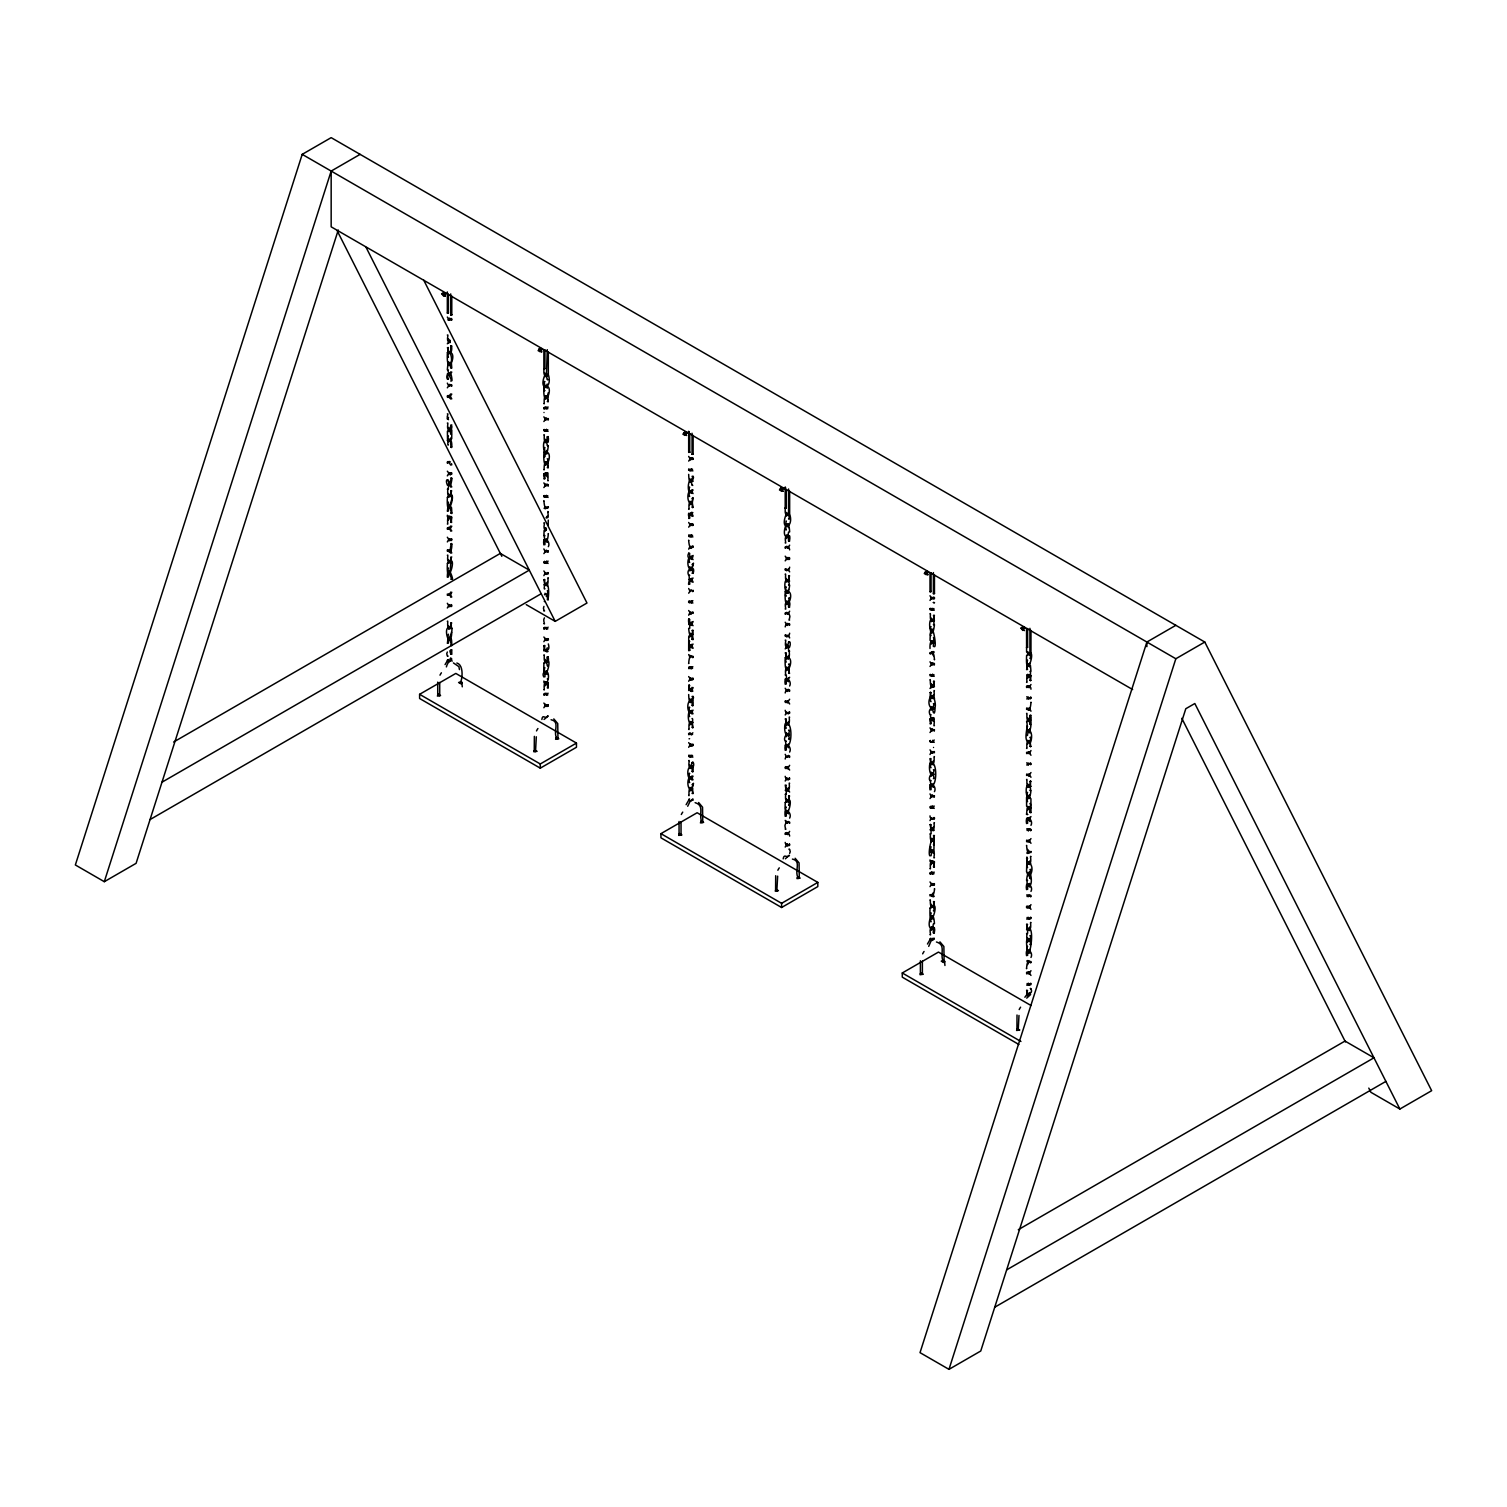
<?xml version="1.0" encoding="UTF-8"?>
<svg xmlns="http://www.w3.org/2000/svg" width="1507" height="1507" viewBox="0 0 1507 1507"><rect width="100%" height="100%" fill="white"/><g stroke="black" fill="none" stroke-linecap="round" stroke-linejoin="round"><path stroke-width="1.5" d="M534.363 736.358L534.25 750.9L535.512 751.616L536.322 736.791M775.691 875.699L775.596 890.223L776.84 890.957L777.65 876.132M1017.018 1015.021L1016.924 1029.564L1018.186 1030.279L1018.996 1015.454M447.334 343.784L450.103 340.281M447.334 387.808L449.708 384.379L451.78 386.018M450.725 371.89C449.519 375.902 446.524 373.152 448.257 379.218C444.546 377.974 448.634 369.837 451.233 375.017C454.379 389.748 446.185 368.499 448.408 370.006M451.78 372.097L449.406 375.526L447.334 373.887M450.725 393.911L448.408 396.925M451.78 394.099L449.406 397.547M450.725 437.953C449.067 445.149 446.468 433.997 448.408 436.05M447.334 475.873L449.218 472.652M448.408 520.103C452.552 509.592 450.254 532.404 451.78 517.014M447.334 541.917L449.218 538.696M450.725 526.018L448.408 529.014M451.78 526.207L449.896 529.428L448.408 528.128M447.334 607.98L449.218 604.74M450.725 592.063C450.31 595.887 446.336 593.739 449.971 595.265M451.78 592.251L450.386 595.133M450.725 658.107L449.613 660.405L448.408 660.236M543.876 421.527L546.25 418.098M543.876 487.571L546.25 484.143M543.876 553.615L546.25 550.187L548.322 551.826M543.876 575.636L545.27 572.773M543.876 641.681L545.76 638.459M547.267 647.803C543.387 657.881 545.12 635.747 543.876 650.93M544.931 685.911C546.909 684.008 549.094 678.451 547.267 678.941M543.876 707.744L545.76 704.504M688.68 461.085L691.054 457.657M688.68 527.149L691.054 523.701M688.68 549.151L690.074 546.288M688.68 593.193L691.054 589.764L693.126 591.403M693.126 555.461C692.787 561.056 685.591 558.814 688.68 553.201C690.583 553.634 689.283 561.715 692.014 555.725M688.68 615.214L690.074 612.332M693.126 621.506C687.267 634.522 687.927 608.47 690.244 624.03M688.68 681.258L690.564 678.037M692.052 687.362C688.19 697.44 689.923 675.306 688.68 690.507M693.126 687.55C690.394 695.631 687.022 685.026 692.862 691.11M688.68 747.302L690.564 744.081M785.204 560.868L787.087 557.628M789.649 545.138L788.255 548.021M789.649 567.159L789.404 568.346M785.204 626.912L785.467 625.725M785.204 648.933L787.577 645.486L789.649 647.143M789.649 611.183L788.255 614.065M789.649 633.204L789.404 634.39M785.204 692.956L785.467 691.77M785.204 714.977L786.597 712.095M789.649 677.246L787.276 680.674L785.204 679.035M789.649 699.248L787.276 702.695M785.204 759.001L785.467 757.814M785.204 781.022L786.597 778.158M789.649 765.311L787.765 768.532M785.204 847.066L787.087 843.845M789.649 831.355L787.765 834.577M930.007 600.426L931.891 597.205M930.007 666.471L932.381 663.042M930.007 688.492L932.381 685.063L934.453 686.702M930.007 732.534L932.381 729.087L934.453 730.744M930.007 754.536L931.401 751.673M930.007 798.578L932.381 795.131L934.453 796.789M930.007 820.599L931.401 817.717M931.062 864.811C935.207 854.318 932.908 877.112 934.453 861.721M930.007 886.643L931.891 883.403M933.398 892.747L931.514 895.12L933.191 896.91M1027.604 678.376C1031.466 668.298 1029.733 690.376 1030.976 675.287M1030.976 684.479L1029.093 687.701M1030.976 750.524L1029.582 753.387M1030.976 772.545L1028.603 775.973L1026.55 774.334M1030.976 816.568L1028.603 820.015L1026.55 818.358M1030.976 838.589L1028.603 842.017M1030.976 904.633L1029.093 907.873M1027.604 964.574C1029.074 960.11 1031.278 963.84 1027.793 960.486M1030.976 970.678L1029.093 973.918M1029.921 992.51L1028.433 995.091M450.725 318.994L448.841 318.354M451.78 318.862L451.365 320.181M447.334 397.057L448.088 395.437M447.334 419.078L448.521 417.326M451.78 384.925L451.365 386.225M447.334 463.101L448.088 461.481M447.334 485.122L449.406 483.483L451.78 486.912M449.143 472.915L450.725 473.123M451.78 472.991L451.78 474.083M447.334 529.145L448.521 527.412M450.725 517.146L448.596 515.997M447.334 551.166L447.749 549.867M449.971 549.942L448.408 550.149M450.725 539.167L449.143 538.96M451.78 539.035L451.045 540.655M447.334 595.208L449.406 593.551L451.78 596.998M451.78 605.079L451.78 606.191M543.876 408.755L545.044 407.003L547.776 408.736M544.837 408.585L546.514 408.83M543.876 430.776L543.876 429.608M546.815 431.285L544.837 430.588L546.514 429.552M547.267 418.776L545.364 418.117M548.322 418.626L548.322 419.737M543.876 496.82L544.291 495.52M544.837 496.651L546.815 497.348M547.267 484.821L545.685 485.857M548.322 484.689L547.908 485.989M548.322 506.691L548.322 507.802M543.876 562.865L543.876 561.715M546.815 563.392L544.837 562.695L546.815 561.188M543.876 584.886C551.524 576.635 547.738 609.939 547.267 595.736M548.322 550.733L547.908 552.033M543.933 606.417C542.143 609.732 546.061 611.465 543.876 610.957M548.322 572.754L546.25 574.393L543.876 570.965M543.876 628.928L544.63 627.308M544.931 650.798L547.06 651.947M548.322 638.798L548.322 639.891M543.876 694.972L543.876 693.804M546.514 695.028L544.931 693.936L546.815 693.295M548.322 682.822C547.229 693.804 548.793 682.577 545.138 681.804M547.267 704.975L545.364 706.463M548.322 704.843L547.568 706.463M688.68 470.335L688.68 469.186M691.619 470.862L689.641 470.165L691.317 469.11M692.052 458.335L690.168 457.676M693.126 458.203L692.711 459.503M688.68 536.398L689.095 535.079M689.641 536.209L691.619 536.906M690.489 525.416L692.052 525.227M693.126 524.248L692.711 525.566M692.052 546.401L690.846 546.589M693.126 546.269C688.831 552.768 688.642 537.98 688.68 540.429M688.68 602.442L688.68 601.274M691.619 602.951L689.641 602.254L691.619 600.766M688.68 624.463L690.733 622.805L693.05 625.688M693.126 590.292L692.711 591.611M690.168 613.933L692.052 613.292M693.126 612.313L691.054 613.952L688.68 610.523M688.68 668.486L689.415 666.866M689.641 668.317L691.317 668.543M692.052 656.487L690.489 657.523M693.126 656.355L692.711 657.655M689.735 690.376L691.864 691.525M692.052 678.489L690.489 678.301M693.126 678.357L692.372 679.977M688.68 734.531L688.68 733.382M688.68 756.552L689.095 755.252M693.126 722.399C686.74 730.028 686.683 702.337 693.05 713.753M689.641 756.382L691.619 757.079M690.168 746.04L692.052 745.381M693.126 744.42L692.372 746.022M785.204 548.096L786.39 546.344L789.103 548.058M787.841 548.152L786.277 547.06L788.161 546.419M785.204 570.098L785.618 568.798M789.649 535.946C778.422 542.2 788.425 509.762 789.649 531.914M786.711 557.439L788.688 558.155L786.711 559.587M789.649 557.967L789.649 559.078M785.204 614.14L786.39 612.388L789.103 614.102M785.204 636.161L785.618 634.843M788.161 636.67C783.602 635.163 789.159 634.014 789.649 637.951M786.711 623.502L788.688 624.199L787.012 625.179M789.649 624.011L789.235 625.33M785.204 702.205L785.618 700.887M786.277 702.074L788.161 702.714M786.711 689.547L788.688 690.244L787.012 691.242M789.649 690.074L789.649 691.167M789.649 712.076L788.481 713.828L785.75 712.114M785.204 768.25L785.957 766.63M788.161 768.777L786.164 768.08L788.161 766.573M785.204 790.271L787.276 788.632L789.649 792.06M789.649 756.118L789.235 757.418M787.012 778.064L788.594 779.1L786.711 779.759M789.649 778.121L789.649 779.232M785.204 834.294L786.39 832.561M786.277 834.162L787.841 834.369M789.649 822.163L789.649 823.274M787.012 844.108L788.594 845.144L786.711 845.804M789.649 844.184L788.915 845.785M930.007 609.676L930.422 608.357M934.453 597.525L934.453 598.637M930.007 653.699C934.283 647.2 934.491 661.987 934.453 659.539M931.062 653.567L932.287 653.398L933.398 655.696M930.007 675.72L930.007 674.571M933.492 663.758L931.514 663.061M934.453 663.589L934.039 664.888M930.007 741.764L930.422 740.464M931.062 741.632L932.965 742.292M931.514 729.105L933.492 729.802L931.816 730.801M934.453 729.633L934.039 730.933M933.492 751.823L931.816 751.579M934.453 751.654L932.381 753.293L930.007 749.864M930.007 807.827L930.007 806.659M932.965 806.151L931.062 806.791M933.492 795.866L931.514 795.169M930.007 829.83L932.08 828.191L934.208 830.432M934.453 795.677L934.039 796.996M934.453 817.698L934.453 818.81M930.007 873.872L931.194 872.12M931.062 873.74L932.645 873.928M933.398 861.872L931.269 860.704M930.007 895.893L930.007 894.725M933.492 883.931L931.816 883.686M934.453 883.742L933.7 885.363M934.453 927.785C923.226 934.02 933.229 901.582 934.453 923.734M1026.55 687.418L1026.55 686.269M1029.488 685.742L1027.604 686.401L1029.187 687.493M1026.55 709.439L1026.964 708.139M1027.51 709.27L1029.488 709.967M1030.976 697.308L1030.242 698.909M1026.55 753.462L1028.603 751.823L1030.976 755.252M1027.51 753.293L1029.187 753.538M1026.55 775.483L1026.964 774.184M1030.976 763.352L1030.976 764.445M1026.55 841.528L1026.964 840.228M1028.038 828.869L1030.016 829.585L1028.358 830.564M1030.976 829.396L1030.562 830.715M1029.921 851.549L1027.793 853.527M1030.976 851.417L1030.976 852.51M1026.55 907.591L1026.55 906.423M1029.488 905.914L1027.51 907.402L1029.488 908.099M1029.921 895.572L1028.358 896.608M1026.55 929.593C1037.249 919.553 1027.736 975.312 1026.55 942.365C1025.532 938.447 1033.275 938.108 1029.808 941.235C1024.327 941.517 1028.226 931.684 1026.55 933.643M1030.976 895.441L1030.976 896.552M1028.358 917.405L1029.921 918.422L1028.038 919.082M1030.976 917.462L1029.808 919.213L1027.096 917.48M1026.55 973.635L1027.284 972.015M1027.51 973.447L1029.187 973.692M1030.976 961.504L1030.562 962.803M1030.976 983.506L1030.976 984.617M448.446 365.523L450.292 363.244M448.446 431.567L449.896 429.344M547.211 384.059C545.063 390.539 543.236 379.406 544.931 381.704M544.988 399.242L547.361 397.547L548.171 392.875M547.211 450.103L546.514 451.573M544.988 465.286C547.399 463.892 548.849 458.015 547.267 458.787M547.211 516.166L546.156 517.994M544.988 531.331L546.438 529.221L545.138 527.695M547.211 582.211C543.613 591.064 544.215 569.703 544.63 585.338C550.432 586.581 546.758 575.825 548.322 577.897M692.014 489.681C689.886 496.142 688.04 485.009 689.735 487.326M693.05 489.963C686.683 501.379 686.74 473.688 693.126 481.317M689.792 504.864C693.371 496.01 692.768 517.372 692.372 501.718C686.552 500.475 690.225 511.231 688.68 509.178M689.792 570.908C693.465 568.629 695.047 555.179 691.43 569.985C685.12 568.384 688.209 550.187 693.05 559.643M693.05 578.029L690.733 580.911L688.68 579.272M692.014 621.769L691.317 623.239M689.792 636.952L691.826 634.767L692.052 639.307L693.126 639.477L692.372 633.825L690.074 634.353L688.737 636.67L688.68 650.515L689.735 650.346L689.98 645.806L692.014 647.991M693.05 644.073C687.927 651.382 689.509 640.042 693.126 648.255M693.05 710.136C689.019 718.425 685.836 705.596 689.226 701.452C695.669 693.559 692.24 714.431 692.052 701.358M689.792 725.018C693.371 716.164 692.768 737.526 692.372 721.891C686.552 720.647 690.225 731.404 688.68 729.331M692.014 775.898C689.867 782.378 688.04 771.226 689.735 773.524M693.05 776.18C689.019 784.469 685.836 771.641 689.226 767.496C695.669 759.622 692.24 780.475 692.052 767.402M689.792 791.062C693.465 788.801 695.047 775.333 691.43 790.139C685.12 788.538 688.209 770.341 693.05 779.797M786.315 538.583L788.161 536.285M788.538 589.444C786.409 595.924 784.563 584.791 786.277 587.09M786.315 604.627L788.161 602.348M788.538 655.488C784.959 664.342 785.561 642.999 785.957 658.634C791.778 659.878 788.104 649.103 789.649 651.175M786.315 670.672C789.913 661.818 789.31 683.18 788.915 667.544C783.094 666.301 786.767 677.057 785.204 674.985M788.538 721.533C784.921 730.424 785.561 709.006 785.957 724.679C791.778 725.922 788.104 715.166 789.649 717.219M786.315 736.716C788.462 730.236 790.29 741.369 788.594 739.089M788.538 787.596L787.841 789.046M785.467 823.858C783.697 826.42 787.106 830.489 785.204 829.095M933.342 629.003C930.893 630.397 929.499 636.331 931.062 635.577M931.119 644.186L932.946 641.907M933.342 695.066C929.254 703.882 931.42 682.784 930.007 697.741C925.091 708.328 938.936 715.806 934.453 699.531C935.433 695.782 927.916 695.066 931.194 698.325C936.676 698.608 932.758 688.774 934.453 690.752M931.119 710.23L932.946 707.951M933.342 761.11C930.893 762.485 929.499 768.438 931.062 767.666M931.119 776.293C933.247 774.673 935.093 768.495 933.398 769.776M933.342 827.155C929.762 836.008 930.346 814.647 930.761 830.3C936.582 831.544 932.908 820.769 934.453 822.841M931.119 930.403L932.946 928.124M1029.884 728.785C1027.755 735.246 1025.909 724.113 1027.604 726.412M1027.661 743.949C1031.24 735.115 1030.637 756.457 1030.242 740.822C1024.421 739.579 1028.094 750.335 1026.55 748.263M1029.884 794.829L1029.187 796.28M1027.661 810.013L1029.695 807.827L1029.921 812.367L1030.976 812.537L1030.92 798.748L1027.717 795.753L1026.55 797.504L1026.606 806.151L1028.923 809.033L1030.92 807.865L1028.923 806.848L1027.096 808.449L1026.55 814.326L1027.604 814.477L1026.55 814.326M1029.884 860.874C1025.683 871.555 1027.491 839.813 1026.55 871.649C1029.526 880.691 1034.085 869.803 1030.92 864.792C1031.41 861.062 1024.308 861.458 1027.717 864.151C1033.199 864.415 1029.3 854.601 1030.976 856.56M1027.661 876.057L1029.488 873.777M1029.884 926.918C1026.286 935.772 1026.889 914.41 1027.284 930.064C1033.105 931.307 1029.432 920.532 1030.976 922.604M1027.661 942.101C1029.79 935.621 1031.617 946.754 1029.921 944.456M1368.789 1088.111L1370.918 1092.311L1399.871 1109.039L1431.65 1090.691L1204.79 642.039L331.163 137.646L302.21 154.354L75.35 864.961L104.303 881.689L136.082 863.341L338.265 230.006M104.303 881.689L331.163 171.082L360.116 154.354M1175.837 625.311L1146.884 642.039L920.024 1352.646L948.977 1369.354L980.756 1351.007L1185.802 708.723L1194.825 703.524L1399.871 1109.039M948.977 1369.354L1175.837 658.747L1204.79 642.039M445.055 664.606L448.182 659.52M686.118 804.681L689.509 798.861M927.464 944.022L930.855 938.183M541.861 719.498C542.784 713.32 545.157 719.969 547.776 715.844M783.188 858.839C784.092 853.094 786.786 858.707 789.461 855.467M446.373 666.904C447.108 663.758 450.518 657.956 452.232 661.083M687.701 806.245L690.3 800.876L693.277 800.01M447.409 440.609C453.852 433.752 451.629 457.808 450.518 442.097C447.617 436.276 447.24 446.694 448.408 444.961M450.668 473.518L448.841 474.611M448.295 550.997L449.613 550.846L450.725 553.144M692.165 524.436L690.168 523.739M692.165 612.501L690.489 612.256M692.165 744.59L690.168 743.893M789.442 823.01L788.481 821.522L785.75 823.236M930.968 807.639L932.965 808.336M928.708 946.358L931.081 940.858L934.265 939.068M547.908 419.944L547.908 418.437M544.291 429.457L545.044 431.36L547.776 429.646M451.573 649.95L450.103 650.817M689.095 469.035L689.848 470.938L692.561 469.204M789.235 691.374L788.481 689.415M930.422 674.42L931.194 676.304M1026.964 664.097L1026.926 669.673L1027.604 665.265M930.422 894.574C933.342 901.469 935.018 886.549 934.453 888.885M1030.562 764.652L1030.242 762.843M1030.562 896.759L1029.808 894.8L1027.096 896.514M447.334 313.042L448.408 312.872L447.334 313.042L447.334 291.944M450.725 314.982L451.78 314.831L450.725 314.982L450.725 293.922M447.334 335.044C449.293 333.537 445.074 342.014 450.103 342.579M448.408 356.895C447.541 361.19 448.54 336.739 447.749 353.165C454.21 356.274 450.894 337.964 450.725 349.888C450.386 352.789 447.183 352.77 448.841 352.261C452.703 353.693 452.213 367.991 448.596 361.887M447.334 379.086L448.408 378.916M450.725 381.045L451.78 380.875M447.334 423.109C449.199 421.546 445.055 430.814 450.612 430.701C453.871 424.729 449.708 423.768 450.292 429.721M451.78 424.899L450.725 425.068M450.725 447.089L451.78 446.92M447.334 489.172C448.785 487.326 445.469 498.666 451.365 496.312C450.876 480.94 452.27 502.415 448.446 493.486M451.78 490.962L450.725 491.112M447.334 511.174C447.918 512.606 446.769 500.569 451.535 507.727C452.778 525.773 449.048 494.748 448.408 511.024M450.725 513.133L451.78 512.964M447.334 555.216C449.048 553.54 445.149 563.731 451.045 562.657C451.761 548.699 450.555 567.687 449.971 571.963M451.78 557.006L450.725 557.157M447.334 577.238C447.541 556.761 457.808 593.89 448.841 572.415M544.931 368.612L543.876 368.763L544.931 368.612L544.931 349.869M450.725 579.178L451.78 579.027M544.931 390.614C543.085 392.234 545.327 381.591 547.211 388.26M447.334 621.261C448.785 619.415 445.45 630.755 451.365 628.4C450.876 613.029 452.27 634.522 448.446 625.575M450.725 623.22L451.78 623.05M543.876 434.807C545.327 432.98 541.993 444.32 547.908 441.965C549.791 437.463 546.193 433.149 547.211 441.193C545.402 444.113 549.377 446.731 547.267 445.639M447.334 643.282C447.918 644.695 446.769 632.657 451.535 639.835C452.778 657.862 449.048 626.837 448.408 643.112M450.725 645.222L451.78 645.071M548.322 436.597L547.267 436.766M544.931 456.678C542.671 457.676 546.74 454.869 544.931 452.646M543.876 478.849C545.741 479.678 542.897 476.551 543.876 473.65M548.322 480.639C546.457 482.202 550.601 472.934 545.044 473.047C541.729 475.308 547.983 476.457 548.077 473.047M543.876 500.87C544.027 498.779 543.895 512.644 548.115 506.955M543.876 522.891C545.873 521.422 541.672 529.24 546.25 530.37M548.171 524.982L548.265 520.066M543.876 544.894C542.011 534.156 551.298 541.277 548.322 546.683M548.171 569.006L548.171 569.006M544.931 588.766C543.274 590.838 544.724 580.459 547.06 585.903M547.267 590.876C548.981 589.199 546.777 595.642 546.815 595.529M543.876 654.98C545.327 653.134 541.993 664.474 547.908 662.119C549.791 657.636 546.193 653.303 547.211 661.347C545.402 664.267 549.377 666.904 547.267 665.793M548.322 656.769L547.267 656.939M543.876 677.001C540.41 671.877 549.829 666.866 548.322 678.79M688.68 452.364L689.735 452.213L688.68 452.364L688.68 431.266M692.052 454.323L693.126 454.153L692.052 454.323L692.052 433.244M688.68 474.385C689.208 495.539 698.306 465.55 689.942 482.334M693.126 476.174L692.052 476.344M689.735 496.236C688.077 498.327 689.528 487.929 691.864 493.373M689.942 501.209C693.352 509.272 693.54 487.383 691.939 503.978C684.969 503.338 688.096 483.86 693.05 493.599M693.126 498.195L692.052 498.346M688.68 518.408C690.526 519.237 687.701 516.129 688.68 513.209M689.735 562.281C688.059 564.127 689.773 553.653 691.864 559.417M693.126 564.24L692.052 564.409M688.68 584.471C688.172 584.942 689.716 573.319 693.126 582.211M688.68 628.494C688.737 626.403 688.793 640.663 693.126 634.334C691.939 622.805 693.352 641.586 689.792 632.808M693.126 630.284L692.052 630.453M688.68 650.515L689.735 650.346M688.68 694.539C689.208 715.712 698.306 685.704 689.942 702.507M693.126 696.328L692.052 696.498M689.735 716.39C687.851 718.312 689.999 707.668 692.014 714.035M786.277 507.934L785.204 508.104L786.277 507.934L786.277 489.21M692.052 718.519C693.427 717.52 692.448 727.203 689.942 721.382M786.277 529.955C785.637 531.914 785.825 518.898 786.277 521.026M689.584 738.713L689.057 738.807M688.68 760.602C690.639 759.076 686.401 767.572 691.43 768.137C696.309 766.573 691.939 756.269 691.242 767.138M693.126 762.391L692.052 762.542M785.204 574.148C786.654 572.302 783.32 583.642 789.235 581.288C788.745 565.916 790.139 587.391 786.315 578.462M689.735 782.453C687.889 784.054 690.131 773.411 692.014 780.08M789.649 575.938L788.594 576.107M693.126 784.394L692.052 784.563M786.277 596C784.601 598.091 786.07 587.692 788.387 593.136M788.594 598.128L789.649 597.959L787.765 602.706M789.649 619.98C787.652 621.129 791.081 617.079 789.404 614.743M785.204 640.192C787.163 638.685 782.943 647.162 787.973 647.727C792.833 646.183 788.519 635.86 787.765 646.748M789.649 641.982L788.594 642.152M786.277 662.044C784.921 662.986 785.844 653.36 788.387 659.181M788.594 664.173C790.252 662.082 788.801 672.48 786.466 667.036M785.204 684.235C783.357 673.497 792.644 680.599 789.649 686.024M786.277 728.107C784.601 730.179 786.07 719.8 788.387 725.244M788.594 730.217C790.44 728.597 788.199 739.24 786.315 732.572M785.204 750.279C783.357 739.541 792.644 746.643 789.649 752.068M785.204 794.321C786.654 792.456 783.32 803.815 789.235 801.46C788.745 786.089 790.139 807.545 786.315 798.635M789.649 796.092L788.594 796.261M785.204 816.323C783.357 805.586 792.644 812.706 789.649 818.113M930.007 591.705L931.062 591.535L930.007 591.705L930.007 572.961M933.398 593.664L934.453 593.494L933.398 593.664L933.398 572.585M930.007 613.726C931.458 611.861 928.124 623.22 934.039 620.865C933.549 605.494 934.943 626.95 931.119 618.04M934.453 615.496L933.398 615.666M933.398 637.687C935.112 636.011 932.927 642.415 932.946 642.34M930.007 679.77C931.006 677.736 928.764 690.376 934.246 686.438C933.436 670.954 934.604 694.087 931.062 683.613M934.453 681.56L933.398 681.71M931.062 701.622C929.725 702.545 930.648 692.937 933.191 698.758M933.398 703.731L934.453 703.562L932.569 708.328M930.007 723.793C931.797 724.641 929.197 721.457 930.007 718.594M934.453 725.583C932.663 727.504 936.657 718.462 931.684 718.048C927.445 719.272 933.869 722.098 934.208 717.991M930.007 789.856C928.142 779.1 937.448 786.221 934.453 791.646M930.007 833.88C931.458 832.034 928.124 843.374 934.039 841.019C933.549 825.648 934.943 847.122 931.119 838.193M934.453 835.669L933.398 835.839M930.007 855.901C926.824 853.942 934.849 821.164 933.907 850.72C932.701 854.733 927.728 850.212 932.08 850.212C936.582 851.172 932.626 859.536 934.453 857.69M1027.604 647.275L1026.55 647.445L1027.604 647.275L1027.604 628.551M1026.55 669.447L1027.604 669.296M1029.921 671.406C1031.297 670.408 1030.317 680.09 1027.793 674.269M930.007 899.924C931.006 897.889 928.764 910.548 934.246 906.611C933.36 892.408 934.849 913.091 931.119 904.238M934.453 901.713L933.398 901.883M1026.55 713.489C1028 711.643 1024.666 722.983 1030.562 720.629C1032.465 716.126 1028.867 711.813 1029.884 719.856C1028.057 722.776 1032.05 725.394 1029.921 724.302M931.062 921.775C930.441 923.734 930.629 910.718 931.062 912.865M1030.976 715.279L1029.921 715.429M1027.604 735.341C1025.344 736.339 1029.413 733.532 1027.604 731.328M1029.921 737.45C1031.579 735.359 1030.129 745.758 1027.793 740.314M1026.55 779.533C1028 777.687 1024.666 789.028 1030.562 786.673C1030.091 771.301 1031.466 792.757 1027.661 783.847M1030.976 781.323L1029.921 781.493M1027.604 801.385C1025.947 803.476 1027.397 793.078 1029.733 798.522M1029.921 803.495C1031.297 802.496 1030.317 812.179 1027.793 806.358M1026.55 823.557C1024.685 812.819 1033.972 819.94 1030.976 825.346M1026.55 845.578C1026.7 843.506 1026.568 857.351 1030.788 851.662M1027.604 867.429C1025.928 869.275 1027.623 858.802 1029.733 864.566M1029.921 869.558L1030.976 869.388L1029.111 874.135M1026.55 889.62C1024.685 878.882 1033.972 885.984 1030.976 891.409M1029.921 935.602C1031.466 934.849 1030.016 944.644 1027.661 937.957M1026.55 955.664C1024.685 944.927 1033.972 952.028 1030.976 957.454M448.596 343.012L450.216 341.241M448.596 497.122C457.845 488.607 444.923 519.293 448.408 502.095M450.292 549.49C452.307 532.291 453.23 558.72 447.334 550.017M448.596 563.166C451.93 559.38 450.254 563.976 448.446 559.53M545.138 376.712L546.815 374.942M548.077 407.003L546.928 408.68M448.596 629.21C457.845 620.714 444.923 651.401 448.408 634.202M545.138 442.775C548.228 439.404 546.984 443.133 544.988 439.121M547.06 472.633L544.837 473.82L544.931 478.68M544.121 508.405L545.27 506.729M545.138 508.82L547.361 507.633L545.685 506.635M547.06 538.677C544.592 544.178 543.462 533.346 544.931 535.814M548.077 561.113L546.438 563.147M544.423 617.851C542.369 620.225 545.722 625.273 543.876 623.71M548.077 627.157L546.438 629.191M545.138 662.929L547.361 660.989L546.438 661.403M547.06 670.785C544.592 676.266 543.462 665.454 544.931 667.921M548.077 693.22L546.438 695.254M691.864 512.192L691.317 513.152M692.862 512.625C687.041 518.691 690.376 508.066 693.126 516.166M689.942 548.378L692.165 547.192M691.864 578.255C689.396 583.736 688.266 572.924 689.735 575.391M692.862 600.69L691.223 602.725M691.864 644.299C689.396 649.818 688.266 638.968 689.735 641.436M692.862 666.734L691.223 668.769M691.864 710.343C689.396 715.844 688.266 705.012 689.735 707.48M786.466 516.053C788.933 510.534 790.064 521.384 788.594 518.917M788.387 523.909C785.109 527.469 786.692 523.325 788.538 527.601M692.862 732.779L691.223 734.813M689.942 768.551L691.619 766.762M786.466 582.098C788.933 576.616 790.064 587.429 788.594 584.961M692.862 798.823L690.733 801.065L688.68 799.426M786.466 648.161L788.161 646.371M788.387 678.018L787.841 678.96M788.387 744.062C785.938 749.544 784.789 738.731 786.277 741.199M786.466 802.27C788.933 796.77 790.064 807.601 788.594 805.134M788.387 810.107C785.919 815.626 784.789 804.776 786.277 807.243M931.269 621.675C933.718 616.175 934.867 627.006 933.398 624.538M933.191 651.533L930.968 652.719M934.208 651.947L932.569 653.981M931.269 687.719L933.398 686.57M933.191 717.577L930.968 718.782L931.062 723.643M934.208 740.012L932.08 742.254M933.191 783.621C930.742 789.122 929.593 778.29 931.062 780.758M934.208 806.057L932.569 808.091M931.269 841.829C933.718 836.347 934.867 847.16 933.398 844.692M933.191 849.684L932.645 850.626M1027.793 655.394C1030.261 649.894 1031.41 660.725 1029.921 658.258M1029.733 663.231C1027.265 668.731 1026.135 657.9 1027.604 660.367M934.208 872.12L932.569 874.154M1026.794 699.003L1028.433 696.969M931.269 907.873C933.737 902.373 934.867 913.204 933.398 910.755M933.191 915.729C929.913 919.289 931.496 915.145 933.342 919.421M1027.793 721.439C1031.089 717.841 1029.488 722.117 1027.661 717.803M934.208 938.164L932.08 940.406L930.007 938.767M1026.794 765.047L1028.433 763.013M1027.793 787.483C1030.261 782.001 1031.41 792.814 1029.921 790.346M1029.733 817.34L1027.51 818.546L1027.604 823.406M1026.794 853.113L1028.433 851.078M1029.733 883.403C1027.265 888.885 1026.135 878.072 1027.604 880.521M1026.794 919.157L1027.944 917.48M1029.733 949.448C1027.265 954.929 1026.135 944.117 1027.604 946.584M1026.794 985.22L1028.433 983.186M544.046 719.461L548.134 716.126M785.392 858.783L789.028 855.317M1024.873 997.257L1027.378 993.923L1030.411 992.755M1026.719 998.124L1030.618 994.526L1026.964 995.807L1026.926 990.231L1027.849 995.147M447.899 319.936L449.708 318.335M448.841 540.655L449.896 539.431M546.815 407.078L544.931 407.738M545.364 420.265L546.815 418.965M448.841 606.699L450.819 606.002L448.841 604.552M547.776 495.69L545.948 497.31M545.364 574.374L547.361 573.677L545.685 572.679M545.364 640.418L547.361 639.722L545.685 638.723M690.168 459.823L692.165 459.126M692.561 535.249L690.733 536.869M691.619 666.81L689.735 667.469M690.168 679.996L692.165 679.28M789.103 568.968L786.39 570.701L785.204 568.949M788.161 612.464L786.164 613.161L787.841 614.197M692.561 755.421L689.848 757.136L688.68 755.403M785.75 625.085L787.577 623.465M789.103 635.031L786.899 636.689M785.75 691.148L787.973 689.471M786.711 713.696L788.161 712.415M785.75 757.192L788.481 755.459L789.649 757.211M931.514 599.164L932.946 597.865M933.907 608.545L931.194 610.26L930.007 608.508M788.161 832.618L786.164 833.314M933.907 674.59L931.684 676.266M931.514 753.274L933.36 752.294M931.514 819.318L932.946 818.037M1028.038 698.928L1029.488 697.647M932.965 872.195L930.968 872.892M931.514 885.363L933.398 884.722M1029.488 751.786L1027.604 752.445M1028.038 764.972L1029.488 763.691M932.965 938.239L931.891 939.351M1027.096 830.47L1028.923 828.85M1029.488 971.958L1027.604 972.618M1028.038 985.126L1029.488 983.845M449.143 320.03L450.725 319.842M449.143 386.093L450.819 385.095L449.896 385.509M546.514 495.596L544.931 495.803M545.685 551.901L547.361 551.656L546.438 551.129M691.317 535.173L689.735 535.362M690.489 591.46L691.242 590.687M691.317 755.327L689.735 755.534M787.841 700.981L786.164 701.226M787.012 757.286L788.161 756.457M932.645 608.451L930.968 608.696L932.965 610.184M931.816 664.757L933.398 664.549M787.012 823.331L788.161 822.502M932.645 674.496L931.514 674.966L932.965 676.247M931.816 796.845L933.398 796.657M1029.187 708.215L1027.604 708.422M1029.187 774.259L1027.51 774.504L1029.488 776.011M1029.187 840.322L1027.604 840.51M451.045 606.699L451.045 604.571M544.63 561.263L544.63 563.335M547.568 640.418L547.908 638.591M689.415 600.822L689.415 602.894M788.915 559.587L788.915 557.458M933.7 599.146L933.7 597.017M1027.642 664.945L1029.884 666.923M930.761 806.207L930.761 808.279M1027.284 905.971L1027.284 908.043M448.408 347.985L447.334 347.816M451.78 346.026L450.725 345.875M450.725 367.878C453.004 368.801 448.596 366.936 450.725 363.865M447.334 413.879C449.331 412.861 445.262 418.192 448.521 419.662M450.725 433.941C453.004 434.845 448.596 432.999 450.725 429.909M547.267 379.594C549.546 380.499 545.138 378.653 547.267 375.563M543.876 403.556C545.176 405.779 542.068 393.892 547.908 396.416C547.644 407.191 548.944 397.283 545.138 395.606M547.267 401.597L548.322 401.766M448.408 489.003C447.183 487.326 454.53 468.997 450.838 484.557C445.111 489.907 444.923 470.071 450.725 487.1M448.408 480.074L447.334 479.923M451.78 478.133L450.725 477.964M544.931 447.749C543.443 445.771 545.214 452.345 545.44 452.383M447.334 523.946C448.898 526.018 445.224 515.262 451.045 516.505C453.287 520.122 446.392 518.502 447.334 515.224M450.725 522.006L451.78 522.157M543.876 469.6C544.743 472.011 542.69 458.825 548.115 462.913C547.437 473.594 548.68 462.31 545.138 461.651M547.267 467.66L548.322 467.81M451.78 544.178L450.725 544.008M448.408 568.139C446.825 566.142 448.879 572.83 448.841 572.792M548.322 511.853C546.476 509.385 550.3 519.745 546.438 517.391M689.113 431.793L686.307 433.413L686.307 432.076M173.625 742.028L500.324 553.408L529.296 570.136L162.002 782.19M548.322 533.855C548.36 531.425 548.152 546.193 543.876 539.694M692.052 485.197C694.35 486.121 689.923 484.256 692.052 481.185M451.78 632.243C450.555 654.396 440.553 621.958 451.78 628.193M544.931 579.856L543.876 579.686M150.078 819.544L541.22 593.72M692.052 507.219L693.126 507.388M447.334 656.054C449.613 656.977 445.205 655.074 447.334 652.004M450.725 654.095C453.004 655.018 448.596 653.153 450.725 650.082M544.272 601.481L544.799 601.557M547.267 599.748L548.322 599.918M419.605 694.313L455.811 673.422L576.465 743.083L576.465 747.265L540.278 768.156L419.605 698.495L419.605 694.313L540.278 763.974L576.465 743.083M782.34 488.513L781.643 490.528L780.626 487.948L782.83 489.135L785.637 487.515M526.244 604.646L555.198 621.374L586.977 603.026L423.731 280.151M437.727 695.16L439.705 695.462L437.727 695.16L437.727 682.125M461.425 682.916L459.71 683.198L460.162 682.2C462.009 681.842 464.514 665.001 456.847 663.005M462.272 683.048L460.916 683.839L458.599 682.483L461.782 681.993L462.272 686.815M689.735 553.37L688.68 553.201M544.931 645.9L543.876 645.731M548.322 643.941C551.75 655.583 537.773 646.955 548.077 651.533M692.052 573.263C693.653 573.997 692.184 568.158 689.792 566.764M785.204 542.878C787.05 544.667 783.207 537.114 787.087 535.625C792.833 533.384 787.69 548.473 788.594 536.925M788.594 540.938L789.649 541.088M543.876 689.773C545.421 691.826 541.748 681.07 547.568 682.313C549.829 685.949 542.934 684.329 543.876 681.032M547.267 687.814L548.322 687.983M689.735 619.415L688.68 619.245M692.052 639.307L693.126 639.477M534.25 750.9L536.228 751.202M555.97 738.355L557.684 738.091L557.232 739.07C552.202 732.214 560.811 721.834 551.091 719.743M688.68 663.287C688.642 665.736 688.831 650.949 693.126 657.448M785.204 608.941C787.05 610.731 783.207 603.158 787.087 601.67C792.833 599.428 787.69 614.517 788.594 602.97M788.594 606.982L789.649 607.151M689.735 685.459L688.68 685.308M692.052 705.37L693.126 705.521M786.277 653.134L785.204 652.964M692.052 727.372L693.126 727.542M788.594 673.026L789.649 673.196M934.453 602.687L933.398 602.517L934.453 602.687M931.062 626.648C929.706 625.612 930.516 631.866 933.191 632.714M692.052 771.414L693.126 771.584M786.277 719.178L785.204 719.009M930.93 648.368L930.93 648.368M930.007 648.5C929.386 631.942 939.972 649.404 930.064 640.324C930.554 611.993 937.505 646.654 934.453 646.71M688.68 795.376C689.98 797.617 686.853 785.712 692.711 788.236C692.448 799.011 693.747 789.122 689.942 787.426M692.052 793.436L693.126 793.586M660.933 833.654L697.138 812.744L817.811 882.405L817.811 886.587L781.606 907.497L660.933 837.817L660.933 833.654L781.606 903.315L817.811 882.405M679.054 834.501L681.032 834.803L679.054 834.501L679.054 821.466M700.774 821.955L702.488 821.692L702.036 822.671C698.118 814.27 705.125 805.661 695.123 802.666M931.062 692.693L930.007 692.542M789.649 783.282C788.104 781.21 791.778 791.966 785.957 790.723C785.053 780.984 784.996 787.765 788.387 791.288M786.277 785.222L785.204 785.072M931.062 714.714C929.48 713.979 930.949 719.875 933.342 721.269M933.398 712.604C935.677 713.527 931.269 711.662 933.398 708.591M1026.55 682.219C1028.226 684.178 1024.327 674.364 1029.808 674.646C1033.143 676.907 1026.907 678.131 1026.794 674.684M1029.921 680.26L1030.976 680.429M934.453 756.797C933.153 754.574 936.261 766.46 930.422 763.936C930.686 753.123 929.386 763.107 933.191 764.803M931.062 758.756L930.007 758.586M1030.976 702.45C1031.014 700.002 1030.826 714.789 1026.55 708.29M789.649 849.326C787.37 848.384 791.778 850.306 789.649 853.376M933.398 778.648C935.037 779.307 933.078 773.618 931.119 772.149M775.596 890.223L777.574 890.524M797.316 877.677L799.03 877.413L798.559 878.411C793.53 871.536 802.157 861.175 792.418 859.084M1029.921 746.323L1030.976 746.474M931.062 824.8L930.007 824.63M931.062 846.821C929.348 845.031 932.287 853.301 931.062 855.731M1027.604 792.456L1026.55 792.305L1028.433 796.939M930.007 868.672C931.552 870.726 927.898 859.97 933.7 861.213C935.96 864.848 929.066 863.228 930.007 859.932M933.398 866.713L934.453 866.883M1029.921 812.367L1030.976 812.537M1027.604 858.519L1026.55 858.35M930.007 934.717C931.853 936.506 928.011 928.934 931.891 927.445C937.637 925.204 932.494 940.293 933.398 928.745M933.398 932.758L934.453 932.927M1029.921 878.411C1032.22 879.335 1027.793 877.47 1029.921 874.399M1018.92 1044.502L902.279 977.158L902.279 972.976L938.465 952.085L1030.976 1005.489M920.4 973.823L922.378 974.125L920.4 973.823L920.4 960.788M942.12 961.278L943.834 961.014L943.363 962.012C939.464 953.611 946.471 944.983 936.45 941.988M944.946 961.73L943.589 962.502L941.272 961.146L944.437 960.656L944.946 965.478M1027.604 924.563L1026.55 924.394M1026.55 968.436C1026.512 970.866 1026.7 956.097 1030.976 962.596M1027.604 990.608L1026.55 990.438M1030.976 988.649C1028.716 987.725 1033.105 989.628 1030.976 992.699M1016.924 1029.564L1018.902 1029.865M1018.299 1229.693L1344.997 1041.073L1373.97 1057.801L1006.676 1269.855M994.752 1307.209L1385.894 1081.386M545.364 484.161L546.438 485.066M546.25 528.166L544.121 530.426L543.876 535.644M546.438 595.265L544.988 593.249M545.364 704.334L546.438 705.238M691.543 700.736L689.792 698.852M931.891 851.248C929.876 851.398 932.249 850.4 933.342 853.376M450.612 474.724L451.365 472.784M1027.284 663.796L1030.43 665.378L1030.976 671.237M1029.808 985.258L1030.562 983.299M548.171 524.982L548.322 524.681M450.442 658.465C454.568 657.862 447.579 665.001 447.334 660.085M786.277 569.081L788.161 570.626M786.711 679.789L786.277 675.155M1028.038 731.065L1029.884 732.967M931.514 785.411L933.342 787.332M1028.038 951.218L1029.884 953.14M448.521 441.683L451.723 438.688L451.78 430.06L450.612 428.308L447.409 431.285L447.541 440.779M444.772 294.035L442.757 292.867L443.774 295.466L444.772 295.372L444.471 292.791L445.469 294.035L444.961 292.735M540.994 349.191L541.993 349.775L539.299 348.607L539.299 349.944L541.314 351.112L541.314 349.775M685.101 434.788L686.099 434.713L685.101 432.113L684.103 433.545M782.83 489.135L782.83 487.797M926.428 571.454L925.43 572.886L927.445 574.035L926.428 571.454L926.428 574.129M927.634 571.398L928.142 572.698L927.125 572.114M1024.176 627.138L1024.666 628.438L1021.972 627.27L1022.97 629.869L1023.667 627.854M450.216 341.618L448.408 338.905M546.438 375.318L547.267 349.662M787.765 536.662L788.594 532.065M932.569 928.482L933.398 923.904M450.103 474.686L447.334 471.201M449.029 527.45L451.78 530.935M546.25 596.414C550.658 595.905 545.817 592.948 544.423 594.794M546.627 640.494L543.876 637.009M1028.433 840.831L1029.488 842.055M786.899 832.599L789.103 834.275M931.684 872.176L933.907 873.834M1029.3 985.22L1027.096 983.544M930.93 604.326L930.93 604.326M451.045 362.396L447.899 363.978L447.334 369.837M786.39 636.745L785.204 634.993M553.804 718.914L557.741 723.586L557.948 738.656M698.608 802.515L702.545 807.187L702.752 822.257M795.131 858.255L799.068 862.908L799.294 877.997M939.935 941.856L943.872 946.509L944.098 961.598M545.364 452.025L547.06 453.814M690.168 513.604L692.052 516.355M1028.923 698.947L1026.794 696.705M449.406 461.462L450.386 462.027M448.841 462.348L450.725 465.079M690.168 623.691L691.864 625.462M786.711 679.431L788.538 681.71M449.708 540.674L447.334 537.245M690.733 666.847L692.561 668.468M691.054 680.015L688.68 676.568M545.948 627.27L547.776 628.89M545.364 628.155L546.514 628.984M932.08 806.17L934.208 808.411M787.276 766.611L789.649 770.039M690.168 733.777L691.317 734.606M691.054 746.059L688.68 742.631M546.25 706.482L543.876 703.053M932.381 885.4L930.007 881.953M787.577 845.823L785.75 844.203M1028.603 971.996L1030.976 975.425M302.21 154.354L1175.837 658.747M1132.642 689.547L331.163 226.822L331.163 171.082M902.279 972.976L1020.936 1041.488M931.891 598.976L930.007 595.736M690.564 459.635L688.68 456.414M691.223 468.903L692.862 470.938M546.438 375.205L544.988 373.077M787.087 559.398L785.204 556.177M931.891 665.02L930.007 661.799M449.218 320.313L447.334 317.073M932.569 674.288L934.208 676.323M1028.433 764.784L1026.794 762.749M545.76 420.076L543.876 416.836M690.564 525.679L688.68 522.458M1029.093 774.052L1030.976 777.273M546.438 429.344L548.077 431.379M691.223 534.947L692.862 536.982M787.087 625.462L785.204 622.221M931.891 731.065L930.007 727.843M932.569 740.333L934.208 742.367M449.896 395.625L451.78 398.846M1028.433 830.828L1026.794 828.793M545.76 486.121L543.876 482.899M1029.093 840.096L1030.976 843.317M546.438 495.389L548.077 497.423M691.223 600.992L692.862 603.045M449.896 429.552L448.446 427.423M787.087 691.506L785.204 688.285M787.765 700.774L789.649 703.995M1029.093 906.14L1030.976 909.38M546.438 561.433L548.077 563.467M1028.433 962.935L1026.794 960.901M932.569 894.442L934.208 896.477M449.218 606.511L447.334 603.29M933.7 663.08L934.453 664.681M692.372 457.695L693.126 459.296M1030.242 828.888L1030.976 830.508M930.761 742.235L930.007 740.615M692.372 523.739L693.126 525.359M1027.284 841.999L1026.55 840.379M788.915 623.502L789.649 625.122M689.415 536.85L688.68 535.23M451.045 318.354L451.78 319.974M785.957 702.658L785.204 701.038M547.568 484.161L548.322 485.781M448.088 397.509L447.334 395.889M544.63 497.272L543.876 495.671M785.957 768.702L785.204 767.101M1029.582 708.365L1030.976 711.229M933.059 608.583L934.208 610.278M788.255 569.024L789.649 571.888M690.846 480.526L689.792 478.699M1027.944 896.533L1026.794 894.857M931.401 796.77L930.007 793.888M690.074 591.384L688.68 588.502M448.747 385.999L447.334 383.136M786.597 757.192L785.204 754.329M690.074 657.429L688.68 654.565M545.27 551.807L543.876 548.944M786.597 823.236L785.204 820.373M691.713 755.478L692.862 757.154M450.386 550.093L451.78 552.956M453.419 662.929L458.882 666.64L459.447 669.598M1022.82 629.097L1020.804 627.948L1022.82 630.435L1022.97 627.195M443.604 294.713L441.608 293.545L443.604 296.05L443.774 292.791M931.816 707.555L931.269 706.595M1028.358 873.363L1027.793 872.421M787.012 535.889L786.466 534.928M1028.038 894.932L1030.016 896.364M787.012 601.933L786.466 600.992M787.012 645.976L786.277 644.054M931.816 927.709L931.269 926.767M785.75 778.158L788.481 779.873L789.235 777.932M690.489 656.28L689.942 655.338M787.012 822.087L786.466 821.145M692.561 734.512L689.848 732.779L689.095 734.681M690.489 766.366L689.792 764.916M545.685 660.744L544.988 659.294M547.776 694.934L545.044 693.22L544.291 695.123M1181.808 718.312L1345.412 1041.883M366.088 247.374L555.198 621.374M337.135 230.646L501.812 556.328M1029.733 930.61L1027.642 929.141L1027.604 933.473M933.191 830.847L931.062 828.812L931.062 833.71M450.292 529.673L450.725 531.142M450.292 595.717L450.725 597.186M1026.964 687.569C1025.947 684.008 1031.768 686.457 1030.976 689.208M1030.562 697.101L1030.976 698.4M1026.964 753.613L1026.55 752.313M930.422 653.85L930.007 652.55M1030.562 917.254L1030.976 918.573M934.039 751.447L934.453 752.747M1026.964 973.786L1026.55 972.467M934.039 817.491C935.093 821.127 929.235 818.697 930.007 815.909M785.618 548.247L785.204 546.928M930.422 874.022L930.007 872.704M934.039 883.535L934.453 884.854M785.618 614.291L785.204 612.972M789.235 711.869L789.649 713.188M692.711 546.061L693.126 547.361M692.711 612.106L693.126 613.424M785.618 834.445L785.204 833.145M789.235 843.977L789.649 845.276M689.095 668.637L688.68 667.337M692.711 678.15L693.126 679.469M544.291 408.906L543.876 407.606M692.711 744.213L693.126 745.513M547.908 572.547L548.322 573.847M451.365 362.697L451.78 368.047M544.291 629.078L543.876 627.76M447.749 463.252L447.334 461.952M547.908 704.636L548.322 705.954M447.749 529.296L447.334 527.996M451.365 538.828L451.78 540.128M447.749 595.359L447.334 594.041M1030.016 852.34L1027.604 849.439M1027.661 651.74L1029.903 653.737L1029.921 628.325M1029.884 887.096L1027.642 885.099L1027.604 889.45M786.315 512.418L788.557 514.396L788.594 488.984M789.404 548.68L789.649 549.885M785.467 711.474L785.204 710.287M788.538 747.755L786.277 745.212L786.277 750.109M785.467 777.537L785.204 776.331M788.538 813.799L786.296 811.821L786.277 816.172M789.404 834.897L789.649 836.084M785.467 843.581L785.204 842.394M692.014 581.947L689.773 579.95L689.735 584.302M547.211 542.369L544.969 540.391L544.931 544.724M547.211 674.477L544.969 672.48L544.931 676.831M451.535 463.704L451.78 464.891M1030.976 786.466C1021.746 777.913 1028.226 813.968 1030.976 790.516M1027.604 818.489L1029.921 821.503M1026.55 884.421C1035.78 892.973 1029.319 856.899 1026.55 880.371M934.453 620.658C925.204 612.087 931.684 648.161 934.453 624.689M930.007 784.638C936.958 791.25 938.202 759.396 930.215 762.938C928.764 765.029 929.028 778.008 934.246 774.504C932.626 769.87 927.54 778.121 930.007 780.607M789.649 581.08C780.4 572.528 786.88 608.583 789.649 585.13M785.204 745.08C792.173 751.692 793.398 719.819 785.411 723.379C783.979 725.451 784.224 738.43 789.442 734.945C787.822 730.311 782.755 738.543 785.204 741.03M548.322 441.758C539.073 433.187 545.553 469.261 548.322 445.789M544.931 473.782L547.267 476.796M448.408 396.04L450.725 399.035M451.723 649.724L451.78 654.264M1146.884 642.039L1146.884 646.673M1030.976 630.472L1030.976 653.266L1029.808 655.018L1026.606 652.041L1026.55 628.683M1027.604 951.482L1027.604 955.495M934.453 574.751L934.453 593.494M934.453 712.754C937.505 703.129 926.504 708.177 930.007 714.544M933.398 642.528L933.398 646.541M931.062 572.811L931.062 591.535M931.062 785.674L931.062 789.687M922.378 961.108L922.378 974.125M789.649 491.15L789.649 513.944C794.528 528.769 779.081 531.651 786.145 514.433C792.682 511.363 786.221 519.538 785.204 512.154L785.204 487.006M788.594 646.993L788.594 651.024M786.277 680.053L786.277 684.065M786.277 790.139L786.277 794.151M781.606 903.315L781.606 907.497M693.126 435.41L693.126 454.153M693.126 573.432C696.177 563.788 685.176 568.836 688.68 575.222M689.735 433.47L689.735 452.213M689.735 514.245L689.735 518.257M689.735 624.312L689.735 628.325M681.032 821.786L681.032 834.803M548.322 351.809L548.322 374.603C553.201 389.446 537.754 392.31 544.818 375.111C551.355 372.041 544.875 380.197 543.876 372.813L543.876 350.02M541.503 348.475L541.503 349.812M540.297 348.513L540.297 351.188M540.278 763.974L540.278 768.156M451.78 296.069L451.78 314.831M448.408 294.148L448.408 312.872M448.408 573.056L448.408 577.068M439.705 682.445L439.705 695.462M536.511 730.914A12.226 7.064 -60 0 1 537.924 728.521M439.987 675.174A12.226 7.064 -60 0 1 441.4 672.8M777.857 870.236A12.226 7.064 -60 0 1 779.27 867.862M681.315 814.496A12.226 7.064 -60 0 1 682.728 812.122M1019.184 1009.577A12.226 7.064 -60 0 1 1020.597 1007.185M922.661 953.837A12.226 7.064 -60 0 1 924.055 951.463M447.409 497.329C445.808 527.28 459.447 484.067 447.409 497.329M447.409 563.392C445.808 593.325 459.447 550.112 447.409 563.392M543.933 663.155C542.332 693.088 555.989 649.875 543.933 663.155M785.26 802.477C783.678 832.429 797.316 789.216 785.26 802.477M930.064 908.099C928.482 938.032 942.12 894.838 930.064 908.099M1026.606 655.602C1025.005 685.553 1038.662 642.34 1026.606 655.602M1026.606 721.646C1029.055 727.222 1021.689 741.482 1030.242 742.951C1032.069 739.56 1032.935 729.915 1027.284 729.84C1030.543 739.183 1034.047 710.042 1026.606 721.646M447.409 352.544C445.714 381.742 460.332 349.078 447.409 352.544M543.933 386.244C542.237 415.461 556.874 382.797 543.933 386.244M543.933 452.307C542.237 481.505 556.874 448.86 543.933 452.307M785.26 591.629C783.583 620.846 798.201 588.182 785.26 591.629M785.26 657.692C783.583 686.891 798.201 654.226 785.26 657.692M450.876 336.701L450.876 336.701M450.876 358.723L450.876 358.723M447.485 400.787L447.485 400.787M450.876 402.746L450.876 402.746M447.485 466.85L447.485 466.85M450.876 468.79L450.876 468.79M447.485 532.894L447.485 532.894M450.876 534.853L450.876 534.853M547.399 370.421L547.399 370.421M447.485 598.938L447.485 598.938M450.876 600.897L450.876 600.897M544.008 412.485L544.008 412.504M547.399 414.444L547.399 414.444M547.399 502.509L547.399 502.509M544.008 566.613L544.008 566.613M547.399 612.596L547.399 612.596M544.008 632.657L544.008 632.657M547.399 634.617L547.399 634.617M544.008 698.702L544.008 698.702M547.399 700.661L547.399 700.661M692.203 520.066L692.203 520.066M692.203 542.087L692.203 542.087M692.203 586.11L692.203 586.11M688.812 606.172L688.812 606.172M692.203 608.131L692.203 608.131M692.203 652.154L692.203 652.154M688.812 672.216L688.812 672.216M692.203 674.175L692.203 674.175M788.726 509.743L788.726 509.743M692.203 740.22L692.203 740.22M785.354 551.826L785.354 551.826M788.726 553.785L788.726 553.785M785.354 617.87L785.354 617.87M785.354 705.935L785.354 705.935M788.726 707.894L788.726 707.894M785.354 771.998L785.354 771.998M788.726 773.939L788.726 773.939M785.354 838.043L785.354 838.043M788.726 839.983L788.726 839.983M930.158 657.448L930.158 657.448M930.158 745.513L930.158 745.513M933.53 747.453L933.53 747.472M930.158 811.557L930.158 811.557M933.53 813.516L933.53 813.516M1030.072 649.084L1030.072 649.084M930.158 877.601L930.158 877.601M933.53 879.561L933.53 879.561M1026.681 691.167L1026.681 691.167M1030.072 693.107L1030.072 693.107M1026.681 757.211L1026.681 757.211M1030.072 759.17L1030.072 759.17M1030.072 847.235L1030.072 847.235M1026.681 911.321L1026.681 911.321M1030.072 913.28L1030.072 913.28M1026.681 977.365L1026.681 977.365M1030.072 979.324L1030.072 979.324M444.151 295.485L445.187 296.088L444.151 295.485M447.73 325.587L447.73 325.587M451.12 323.628L451.12 323.628M447.73 391.632L447.73 391.632M451.12 389.673L451.12 389.673M540.674 351.225L541.71 351.828L540.674 351.225M451.12 411.694L451.12 411.694M447.73 457.676L447.73 457.676M451.12 455.717L451.12 455.717M544.272 425.351L544.272 425.351M547.644 423.392L547.644 423.392M451.12 499.759L451.12 499.759M447.73 545.741L447.73 545.741M544.272 491.395L544.272 491.395M547.644 489.436L547.644 489.436M451.12 565.803L451.12 565.803M544.272 513.416L544.272 513.416M685.478 434.826L686.514 435.429L685.478 434.826M447.73 589.783L447.73 589.783M451.12 587.824L451.12 587.824M689.057 464.91L689.057 464.91M692.448 462.969L692.448 462.969M447.73 611.785L447.73 611.785M451.12 609.845L451.12 609.845M544.272 557.439L544.272 557.439M547.644 555.499L547.644 555.499M689.057 530.954L689.057 530.954M692.448 529.014L692.448 529.014M547.644 621.543L547.644 621.543M782.02 490.566L783.056 491.15L782.02 490.566M438.217 694.256L437.369 696.083L440.553 695.594L438.217 694.256M692.448 551.035L692.448 551.035M689.057 597.017L689.057 597.017M692.448 595.058L692.448 595.058M692.448 617.079L692.448 617.079M785.599 564.673L785.599 564.673M788.971 562.733L788.971 562.733M544.272 711.549L544.272 711.549M547.644 709.609L547.644 709.609M534.759 749.977L533.892 751.823L537.076 751.334L534.759 749.977M556.479 737.45L555.612 739.278L558.796 738.788L556.479 737.45M692.448 661.102L692.448 661.102M692.448 683.123L692.448 683.123M785.599 630.736L785.599 630.736M788.971 628.777L788.971 628.777M926.824 574.167L927.86 574.751L926.824 574.167M689.057 751.126L689.057 751.126M692.448 749.167L692.448 749.167M785.599 696.78L785.599 696.78M788.971 694.821L788.971 694.821M930.403 670.295L930.403 670.295M933.775 668.336L933.775 668.336M785.599 762.825L785.599 762.825M788.971 760.865L788.971 760.865M1023.347 629.888L1024.383 630.491L1023.347 629.888M679.563 833.578L678.696 835.424L681.88 834.935L679.563 833.578M701.282 821.051L700.416 822.879L703.599 822.389L701.282 821.051M930.403 736.339L930.403 736.339M933.775 734.399L933.775 734.399M788.971 826.929L788.971 826.929M1026.926 704.014L1026.926 704.014M785.599 850.89L785.599 850.89M776.086 889.318L775.238 891.146L778.422 890.656L776.086 889.318M797.806 876.773L796.958 878.619L800.142 878.129L797.806 876.773M930.403 802.402L930.403 802.402M933.775 800.443L933.775 800.443M1026.926 770.058L1026.926 770.058M1030.317 768.099L1030.317 768.099M930.403 890.449L930.403 890.449M1026.926 836.102L1026.926 836.102M1030.317 834.162L1030.317 834.162M1026.926 902.166L1026.926 902.166M1030.317 900.206L1030.317 900.206M920.89 972.919L920.042 974.746L923.226 974.257L920.89 972.919M1030.317 966.251L1030.317 966.251M1017.413 1028.659L1016.566 1030.487L1019.749 1029.997L1017.413 1028.659M539.148 349.191L538.131 350.622L540.146 351.771L539.148 349.191M683.952 432.792L682.935 434.223L684.95 435.372L683.952 432.792M780.475 488.513L779.477 489.945L781.474 491.112L780.475 488.513M925.279 572.114L924.281 573.545L926.278 574.713L925.279 572.114"/></g></svg>
